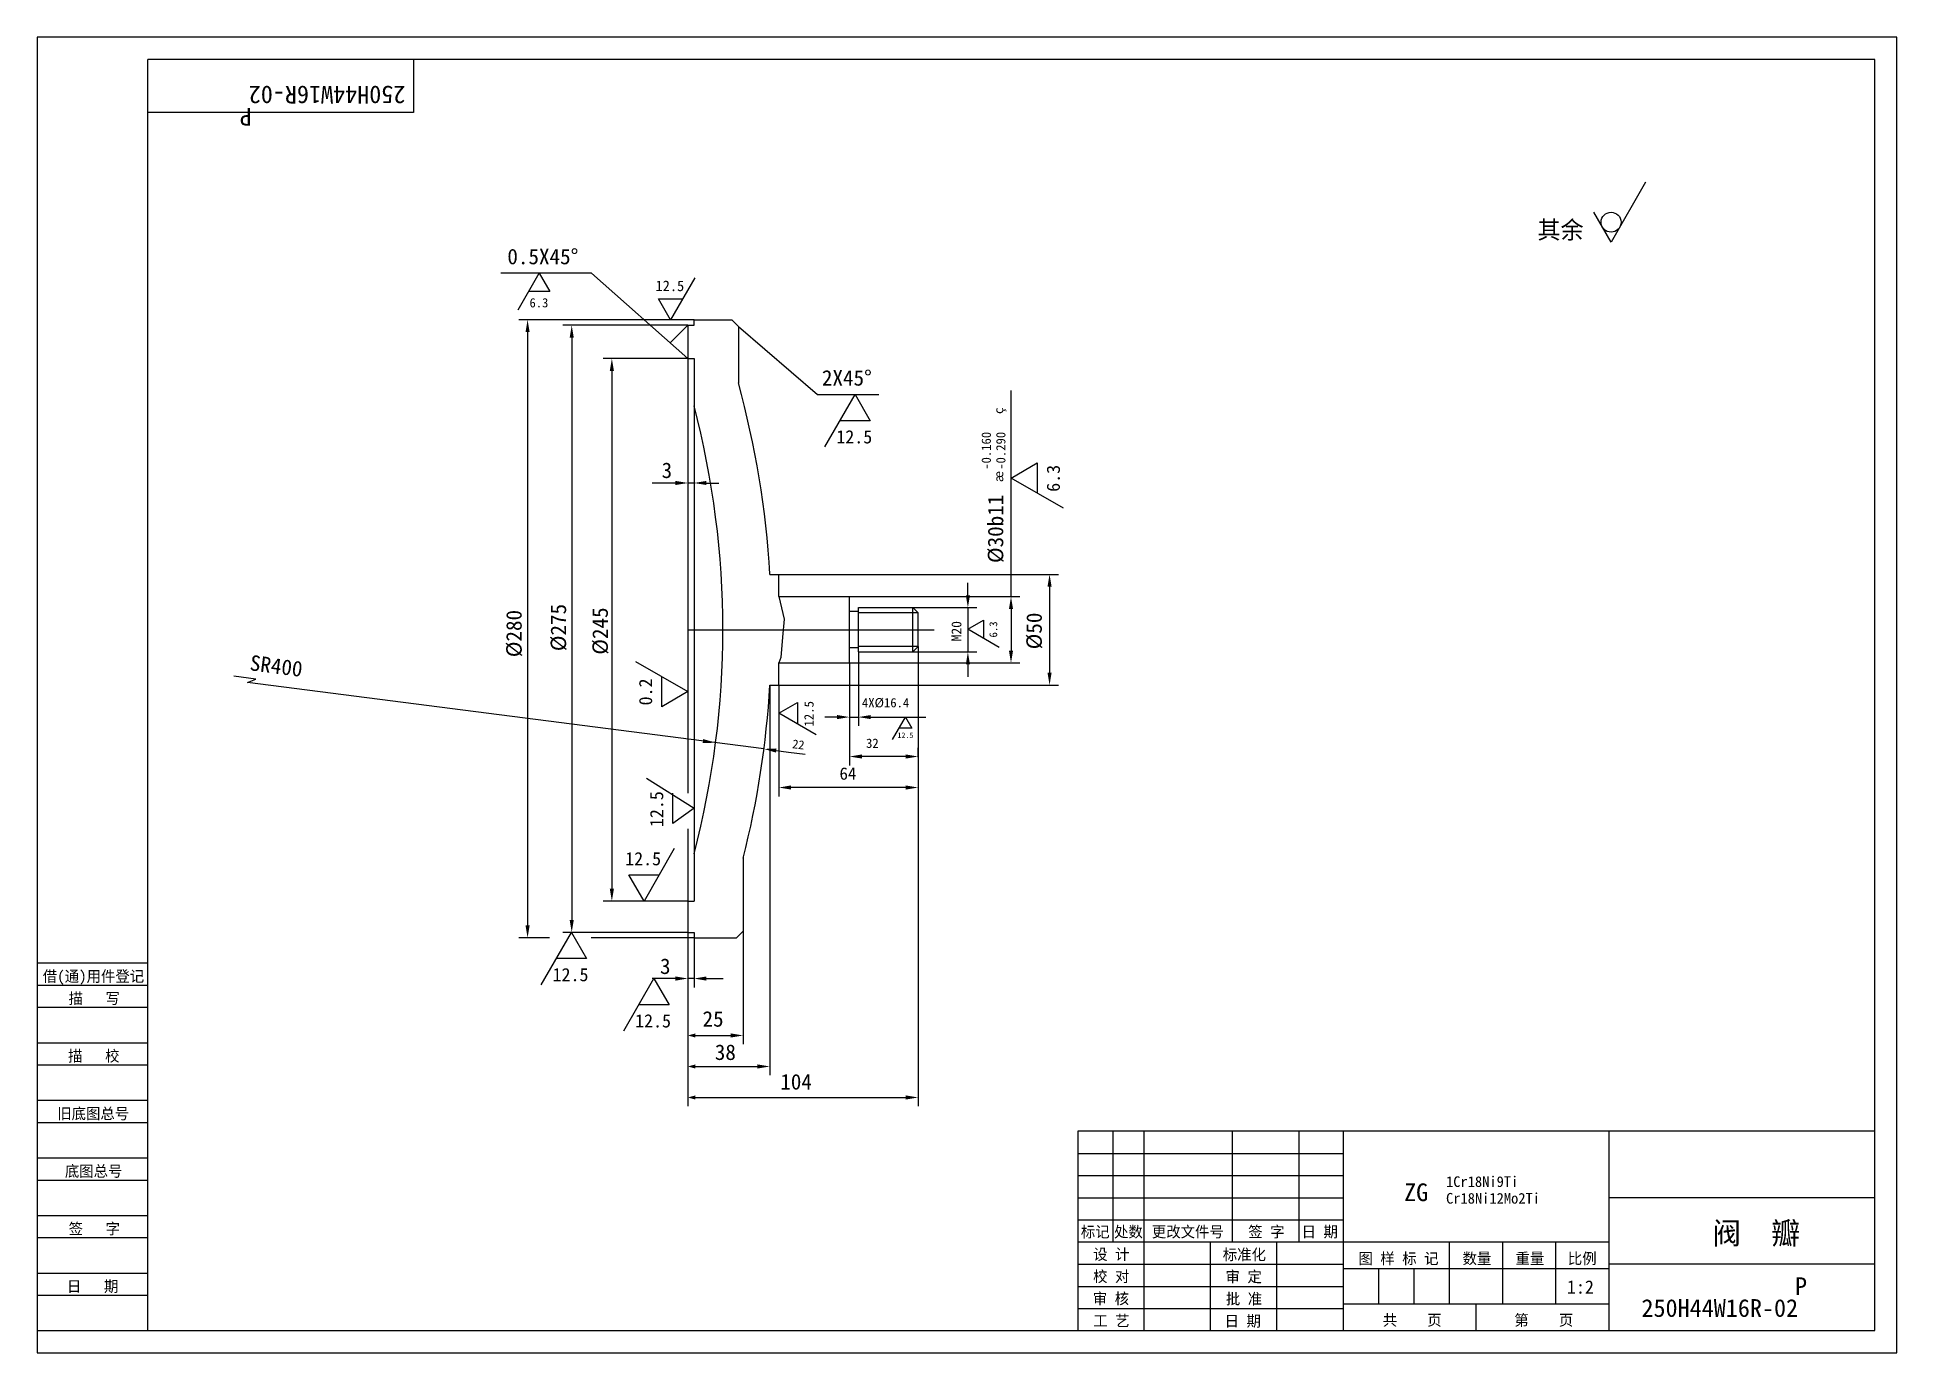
# Model space of a CAD drawing. Header units: metres. Extents: x 0 to 420, y 0 to 297.
import ezdxf

# ---------------------------------------------------------------- set-up
doc = ezdxf.new("R2010")
doc.units = ezdxf.units.M
for name, color, linetype in [('C', 6, 'Continuous'), ('D', 1, 'Continuous'), ('FL', 5, 'Continuous'), ('T', 7, 'Continuous'), ('TL', 4, 'Continuous')]:
    doc.layers.add(name, color=color, linetype=linetype)

# ---------------------------------------------------------------- blocks, each defined once
blk = doc.blocks.new('TUKUN3')
at = {"layer": 'FL'}
for p, q in [((420, 297), (0, 297)), ((0, 297), (0, 0)), ((420, 0), (420, 297)), ((0, 78), (25, 78)), ((0, 70), (25, 70)), ((0, 65), (25, 65)), ((0, 57), (25, 57)), ((0, 52), (25, 52)), ((243, 25), (243, 50)), ((250, 5), (250, 50)), ((270, 25), (270, 50)), ((285, 25), (285, 50)), ((0, 44), (25, 44)), ((235, 45), (295, 45)), ((0, 39), (25, 39)), ((235, 40), (295, 40)), ((235, 35), (295, 35)), ((0, 31), (25, 31)), ((235, 30), (295, 30)), ((0, 26), (25, 26)), ((280, 5), (280, 25)), ((0, 18), (25, 18)), ((235, 20), (295, 20)), ((0, 13), (25, 13)), ((235, 15), (295, 15)), ((235, 10), (295, 10)), ((0, 0), (420, 0))]:
    blk.add_line(p, q, dxfattribs=at)
at = {"layer": 'TL'}
for p, q in [((415, 292), (25, 292)), ((25, 5), (25, 292)), ((85, 292), (85, 280)), ((415, 5), (415, 292)), ((85, 280), (25, 280)), ((0, 88), (25, 88)), ((0, 83), (25, 83)), ((415, 50), (235, 50)), ((235, 50), (235, 5)), ((295, 5), (295, 50)), ((355, 5), (355, 50)), ((415, 35), (355, 35)), ((355, 25), (235, 25)), ((265, 5), (265, 25)), ((319, 11), (319, 25)), ((331, 11), (331, 25)), ((343, 11), (343, 25)), ((295, 19), (355, 19)), ((303, 11), (303, 19)), ((311, 11), (311, 19)), ((415, 20), (355, 20)), ((355, 11), (295, 11)), ((325, 5), (325, 11)), ((0, 5), (415, 5))]:
    blk.add_line(p, q, dxfattribs=at)
at = {"layer": 'T'}
for s, p in [('借(通)用件登记', (1.26, 83.76)), ('描   写', (7.09, 78.76)), ('描   校', (6.98, 65.76)), ('旧底图总号', (4.52, 52.76)), ('底图总号', (6.25, 39.76)), ('签   字', (7.1, 26.76)), ('标记', (235.71, 26.07)), ('处数', (243.22, 26.07)), ('更改文件号', (251.75, 26.07)), ('签 字', (273.53, 26.07)), ('日 期', (285.57, 26.07)), ('设 计', (238.5, 20.99)), ('标准化', (267.77, 20.93)), ('图 样 标 记', (298.4, 20.04)), ('数量', (321.92, 20.04)), ('重量', (333.88, 20.04)), ('比例', (345.7, 20.04)), ('校 对', (238.48, 15.99)), ('审 定', (268.39, 15.93)), ('日   期', (6.72, 13.76)), ('审 核', (238.41, 10.99)), ('批 准', (268.46, 10.93)), ('工 艺', (238.52, 5.99)), ('日 期', (268.18, 5.93)), ('共    页', (303.91, 6.13)), ('第    页', (333.62, 6.13))]:
    blk.add_text(s, height=2.5, dxfattribs=at).set_placement(p)

msp = doc.modelspace()

# ---------------------------------------------------------------- linework, layer by layer
at = {"layer": 'C'}
for p, q in [((146.96, 163.23), (197.86, 163.23)), ((197.86, 163.23), (202.58, 163.23))]:
    msp.add_line(p, q, dxfattribs=at)
at = {"layer": 'D'}
for p, q in [((363.27, 264.25), (355.47, 250.73)), ((355.47, 250.73), (351.57, 257.49)), ((125.19, 243.74), (104.72, 243.74)), ((108.61, 235.46), (113.39, 243.74)), ((113.39, 243.74), (115.78, 239.6)), ((146.96, 224.48), (125.19, 243.74)), ((115.78, 239.6), (111, 239.6)), ((148.51, 242.69), (143.05, 233.22)), ((140.32, 237.95), (145.78, 237.95)), ((143.05, 233.22), (140.32, 237.95)), ((148.37, 233.22), (108.76, 233.22)), ((146.96, 231.97), (118.72, 231.97)), ((146.96, 231.97), (142.98, 228)), ((158.36, 231.72), (176.23, 216.35)), ((110.76, 230.42), (110.76, 96.47)), ((120.72, 229.17), (120.72, 97.72)), ((146.96, 224.48), (127.79, 224.48)), ((129.79, 221.68), (129.79, 104.78)), ((176.23, 216.35), (190.06, 216.35)), ((177.91, 204.52), (184.74, 216.35)), ((184.74, 216.35), (188.15, 210.43)), ((219.94, 170.73), (219.94, 217.23)), ((188.15, 210.43), (181.32, 210.43)), ((219.94, 197.48), (225.85, 200.9)), ((231.77, 190.65), (219.94, 197.48)), ((225.85, 200.9), (225.85, 194.07)), ((141.36, 196.36), (138.93, 196.36)), ((144.16, 196.36), (141.36, 196.36)), ((148.36, 196.36), (146.96, 196.36)), ((151.16, 196.36), (153.96, 196.36)), ((167.47, 175.73), (230.65, 175.73)), ((210.2, 171.03), (210.2, 173.83)), ((228.65, 172.93), (228.65, 153.53)), ((183.47, 170.73), (221.94, 170.73)), ((197.77, 168.23), (212.2, 168.23)), ((210.2, 168.23), (210.2, 158.23)), ((210.2, 163.35), (213.75, 165.4)), ((213.75, 165.4), (213.75, 161.3)), ((219.94, 167.93), (219.94, 158.53)), ((217.3, 159.25), (210.2, 163.35)), ((135.13, 156.1), (146.96, 149.27)), ((183.47, 155.73), (183.47, 141.51)), ((183.47, 155.73), (221.94, 155.73)), ((185.47, 158.23), (185.47, 141.51)), ((197.77, 158.23), (212.2, 158.23)), ((198.97, 159.43), (198.97, 129.18)), ((210.2, 155.43), (210.2, 152.63)), ((49.37, 152.09), (44.41, 152.72)), ((47.52, 151.32), (49.37, 152.09)), ((164.13, 136.32), (47.52, 151.32)), ((141.04, 145.85), (141.04, 152.68)), ((146.96, 149.27), (141.04, 145.85)), ((165.48, 150.73), (165.48, 62.64)), ((167.47, 150.73), (167.47, 125.61)), ((167.47, 150.73), (230.65, 150.73)), ((167.47, 144.4), (171.7, 146.84)), ((175.92, 139.52), (167.47, 144.4)), ((171.7, 146.84), (171.7, 141.96)), ((180.67, 143.51), (177.87, 143.51)), ((183.47, 143.51), (185.47, 143.51)), ((188.27, 143.51), (191.07, 143.51)), ((191.07, 143.51), (200.69, 143.51)), ((193.18, 138.44), (196.11, 143.51)), ((196.11, 143.51), (197.57, 140.98)), ((183.47, 141.51), (183.47, 132.61)), ((197.57, 140.98), (194.64, 140.98)), ((166.91, 135.97), (169.69, 135.61)), ((169.69, 135.61), (173.44, 135.13)), ((196.17, 134.61), (186.27, 134.61)), ((198.97, 137.7), (198.97, 134.62)), ((198.97, 134.45), (198.97, 136.61)), ((198.97, 134.45), (198.97, 125.61)), ((137.63, 129.76), (148.36, 122.93)), ((143.54, 119.51), (143.54, 126.34)), ((196.17, 127.61), (170.27, 127.61)), ((198.97, 129.18), (198.97, 55.64)), ((143.88, 113.81), (137.05, 101.98)), ((133.63, 107.89), (140.46, 107.89)), ((137.05, 101.98), (133.63, 107.89)), ((146.96, 101.98), (127.79, 101.98)), ((115.68, 93.67), (108.76, 93.67)), ((113.82, 83.09), (120.65, 94.92)), ((146.96, 94.92), (118.72, 94.92)), ((120.65, 94.92), (124.06, 89.01)), ((148.36, 93.67), (125.12, 93.67)), ((146.96, 94.92), (146.96, 82.49)), ((148.36, 93.67), (148.36, 82.49)), ((159.46, 95.17), (159.46, 69.64)), ((124.06, 89.01), (117.23, 89.01)), ((132.46, 72.66), (139.29, 84.49)), ((141.36, 84.49), (138.93, 84.49)), ((139.29, 84.49), (142.7, 78.58)), ((144.16, 84.49), (141.36, 84.49)), ((148.36, 84.49), (146.96, 84.49)), ((151.16, 84.49), (154.96, 84.49)), ((146.96, 82.49), (146.96, 55.64)), ((146.96, 82.49), (146.96, 62.64)), ((146.96, 82.49), (146.96, 69.64)), ((142.7, 78.58), (135.87, 78.58)), ((148.66, 71.64), (156.66, 71.64)), ((148.66, 64.64), (162.68, 64.64)), ((148.66, 57.64), (196.17, 57.64))]:
    msp.add_line(p, q, dxfattribs=at)
msp.add_circle((355.47, 255.24), 2.25, dxfattribs=at)
for points in [[(110.29, 230.42), (111.22, 230.42), (110.76, 233.22)], [(120.26, 229.17), (121.19, 229.17), (120.72, 231.97)], [(129.32, 221.68), (130.26, 221.68), (129.79, 224.48)], [(144.16, 196.83), (144.16, 195.9), (146.96, 196.36)], [(151.16, 196.83), (151.16, 195.9), (148.36, 196.36)], [(228.18, 172.93), (229.11, 172.93), (228.65, 175.73)], [(209.74, 171.03), (210.67, 171.03), (210.2, 168.23)], [(219.47, 167.93), (220.4, 167.93), (219.94, 170.73)], [(209.74, 155.43), (210.67, 155.43), (210.2, 158.23)], [(219.47, 158.53), (220.4, 158.53), (219.94, 155.73)], [(228.18, 153.53), (229.11, 153.53), (228.65, 150.73)], [(180.67, 143.98), (180.67, 143.05), (183.47, 143.51)], [(188.27, 143.98), (188.27, 143.05), (185.47, 143.51)], [(150.31, 137.64), (153.22, 137.73), (150.42, 138.55)], [(166.97, 136.43), (166.85, 135.5), (164.13, 136.32)], [(186.27, 135.08), (186.27, 134.15), (183.47, 134.61)], [(196.17, 135.08), (196.17, 134.15), (198.97, 134.61)], [(170.27, 128.08), (170.27, 127.15), (167.47, 127.61)], [(196.17, 128.08), (196.17, 127.15), (198.97, 127.61)], [(129.32, 104.78), (130.26, 104.78), (129.79, 101.98)], [(120.26, 97.72), (121.19, 97.72), (120.72, 94.92)], [(110.29, 96.47), (111.22, 96.47), (110.76, 93.67)], [(144.16, 84.96), (144.16, 84.02), (146.96, 84.49)], [(151.16, 84.96), (151.16, 84.02), (148.36, 84.49)], [(148.66, 72.1), (148.66, 71.17), (146.96, 71.64)], [(156.66, 72.1), (156.66, 71.17), (159.46, 71.64)], [(148.66, 65.1), (148.66, 64.17), (146.96, 64.64)], [(162.68, 65.1), (162.68, 64.17), (165.48, 64.64)], [(148.66, 58.1), (148.66, 57.17), (146.96, 57.64)], [(196.17, 58.1), (196.17, 57.17), (198.97, 57.64)]]:
    msp.add_solid(points, dxfattribs=at)
at = {"layer": 'FL'}
for p, q in [((198.97, 167.03), (185.47, 167.03)), ((198.97, 159.43), (185.47, 159.43)), ((148.36, 122.93), (143.54, 119.51))]:
    msp.add_line(p, q, dxfattribs=at)
msp.add_lwpolyline([(167.47, 170.73), (168.67, 165.59), (168.36, 161.54), (167.94, 156.97), (167.47, 155.73)], dxfattribs=at)
at = {"layer": 'TL'}
for p, q in [((146.96, 231.97), (146.96, 224.48)), ((146.96, 231.97), (148.37, 231.97)), ((148.37, 231.97), (148.37, 233.22)), ((148.37, 233.22), (156.86, 233.22)), ((158.36, 231.72), (156.86, 233.22)), ((158.36, 231.72), (158.36, 218.99)), ((146.96, 224.48), (148.36, 224.48)), ((146.96, 224.48), (146.96, 126.35)), ((148.36, 224.48), (148.36, 213.8)), ((148.36, 213.8), (148.36, 112.66)), ((165.48, 175.73), (167.47, 175.73)), ((167.47, 170.73), (167.47, 175.73)), ((167.47, 170.73), (183.47, 170.73)), ((183.47, 155.73), (183.47, 170.73)), ((185.47, 158.23), (185.47, 168.23)), ((185.47, 168.23), (197.77, 168.23)), ((197.77, 158.23), (197.77, 168.23)), ((198.97, 167.03), (197.77, 168.23)), ((185.47, 167.33), (183.47, 167.33)), ((198.97, 159.43), (198.97, 167.03)), ((167.47, 150.73), (167.47, 155.73)), ((167.47, 155.73), (183.47, 155.73)), ((185.47, 159.13), (183.47, 159.13)), ((185.47, 158.23), (197.77, 158.23)), ((198.97, 159.43), (197.77, 158.23)), ((165.48, 150.73), (167.47, 150.73)), ((146.96, 118.28), (146.96, 101.98)), ((148.36, 112.66), (148.36, 101.98)), ((159.46, 111.84), (159.46, 95.17)), ((146.96, 101.98), (148.36, 101.98)), ((146.96, 101.98), (146.96, 94.92)), ((146.96, 94.92), (148.36, 94.92)), ((148.36, 94.92), (148.36, 93.67)), ((148.36, 93.67), (157.96, 93.67)), ((159.46, 95.17), (157.96, 93.67))]:
    msp.add_line(p, q, dxfattribs=at)
for centre, radius, start, end in [((-45.14, 163.23), 211, 3.4, 15.32), ((-45.14, 163.23), 200, 345.35, 14.65), ((-43.64, 163.23), 209.5, 3.42, 3.97), ((-45.14, 163.23), 211, 345.85, 356.6)]:
    msp.add_arc(centre, radius, start, end, dxfattribs=at)

# ---------------------------------------------------------------- block references
at = {"layer": 'D'}
msp.add_blockref('TUKUN3', (0, 0), dxfattribs=at)

# ---------------------------------------------------------------- texts
for s, height, rotation, p in [('250H44W16R-02', 4, 180, (83.16, 286.01)), ('P', 4, 180, (48.47, 281.02)), ('%%231', 2.1, 90, (218.19, 211.94)), ('-0.160', 2.1, 90, (215.39, 199.34)), ('-0.290', 2.1, 90, (218.68, 199.34)), ('%%230', 2.1, 90, (218.19, 196.54)), ('6.3', 2.98, 90, (230.98, 194.37)), ('%%C30b11', 3.5, 90, (218.19, 178.29)), ('%%C275', 3.5, 90, (119.46, 158.39)), ('%%C280', 3.5, 90, (109.42, 157.03)), ('%%C245', 3.5, 90, (128.89, 157.6)), ('M20', 2.24, 90, (208.73, 160.62)), ('6.3', 1.78, 90, (216.83, 161.48)), ('%%C50', 3.5, 90, (226.9, 158.81)), ('SR400', 3.5, 352.67, (47.88, 154.09)), ('0.2', 2.98, 90, (138.89, 146.15)), ('12.5', 2.12, 90, (175.36, 141.37)), ('22  ', 2, 352.67, (170.45, 136.52)), ('12.5', 2.98, 90, (141.39, 118.68))]:
    msp.add_text(s, height=height, rotation=rotation, dxfattribs=at).set_placement(p)
for s, height, p in [('其余', 4, (338.86, 251.51)), ('0.5X45%%d', 3.5, (106.19, 245.74)), ('12.5', 2.38, (139.65, 239.68)), ('6.3', 2.08, (111.2, 236.01)), ('2X45%%d', 3.5, (177.23, 218.34)), ('12.5', 2.98, (180.49, 205.3)), ('3', 3.5, (141.02, 197.48)), ('4X%%C16.4', 2.1, (186.27, 145.71)), ('32', 2.1, (187.2, 136.56)), ('12.5', 1.27, (194.28, 138.78)), ('64', 2.8, (181.2, 129.37)), ('12.5', 2.98, (132.8, 110.05)), ('3', 3.5, (140.66, 85.52)), ('12.5', 2.98, (116.4, 83.88)), ('12.5', 2.98, (135.04, 73.45)), ('25', 3.5, (150.27, 73.62)), ('38', 3.5, (153.04, 66.11)), ('104', 3.5, (167.83, 59.43)), ('ZG', 4, (308.72, 34.24)), ('1Cr18Ni9Ti', 2.4, (318.19, 37.44)), ('Cr18Ni12Mo2Ti', 2.4, (318.19, 33.68)), ('阀  瓣', 5, (378.34, 24.52)), ('P', 4, (397.01, 13.04)), ('1:2', 3, (345.48, 13.35)), ('250H44W16R-02', 4, (362.33, 8.11))]:
    msp.add_text(s, height=height, dxfattribs=at).set_placement(p)

doc.saveas('drawing.dxf')
